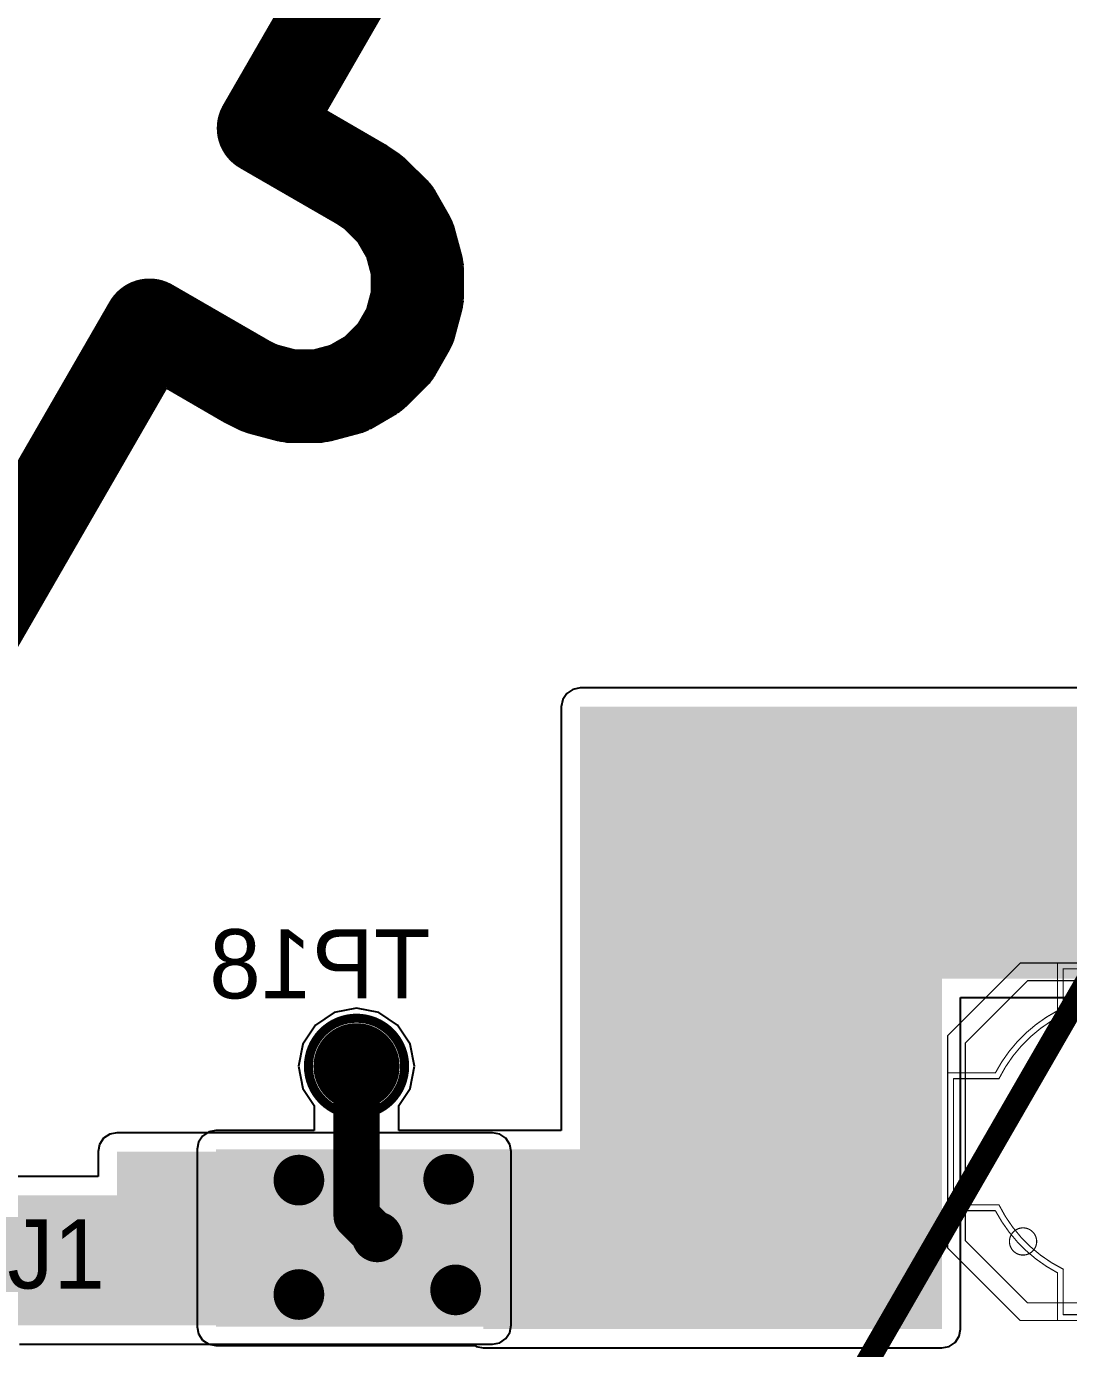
# Model space of a CAD drawing. Header units: millimetres. Extents: x 1.5 to 19.4, y 0 to 11.5.
# Drawn here: x 6.894 to 7.346, y 8.423 to 8.996 of the extents above; entities that cross this region are included whole.
import ezdxf

# ---------------------------------------------------------------- set-up
doc = ezdxf.new("R2010")
doc.units = ezdxf.units.MM
doc.header["$MEASUREMENT"] = 0
for name, color, linetype in [('BottomLayer', 5, 'Continuous'), ('BottomOverlay', 54, 'Continuous'), ('BottomSolder', 6, 'Continuous'), ('DrillDrawing', 1, 'Continuous'), ('InternalPlane1', 76, 'Continuous'), ('InternalPlane2', 16, 'Continuous'), ('KeepOutLayer', 6, 'Continuous'), ('Mechanical2', 216, 'Continuous'), ('Mechanical4', 56, 'Continuous'), ('Mechanical5', 56, 'Continuous'), ('MultiLayer', 9, 'Continuous'), ('TopLayer', 1, 'Continuous'), ('TopOverlay', 2, 'Continuous'), ('ViaHoleLayer', 16, 'Continuous')]:
    doc.layers.add(name, color=color, linetype=linetype)

# ---------------------------------------------------------------- blocks, each defined once
blk = doc.blocks.new('TP_0_9MM_B_42')
at = {"layer": 'BottomLayer', "const_width": 0.01673}
blk.add_lwpolyline([(-0.00837, 0, 1), (0.00837, 0, 1)], format="xyb", close=True, dxfattribs=at)
at = {"layer": 'BottomOverlay'}
for points, const_width in [([(0.02087, 0, 1), (-0.02087, 0, 1)], 0.00393), ([(-0.02185, 0, 1), (-0.01988, 0, 1)], 0.00197), ([(0.01988, 0, 1), (0.02185, 0, 1)], 0.00197)]:
    blk.add_lwpolyline(points, format="xyb", close=True, dxfattribs=dict(at, const_width=const_width))
at = {"layer": 'BottomSolder', "const_width": 0.0187}
blk.add_lwpolyline([(-0.00935, 0, 1), (0.00935, 0, 1)], format="xyb", close=True, dxfattribs=at)

msp = doc.modelspace()

# ---------------------------------------------------------------- linework, layer by layer
at = {"layer": 'BottomLayer'}
for p, q in [((7.01139, 8.95589), (7.17541, 9.23997)), ((7.04474, 8.93664), (7.01139, 8.95589)), ((7.04532, 8.93614), (7.04474, 8.93664)), ((7.04812, 8.93464), (7.04532, 8.93614)), ((7.05721, 8.92718), (7.04812, 8.93464)), ((7.06467, 8.91808), (7.05721, 8.92718)), ((7.07022, 8.90771), (7.06467, 8.91808)), ((7.07363, 8.89645), (7.07022, 8.90771)), ((7.07478, 8.88475), (7.07363, 8.89645)), ((7.07363, 8.87304), (7.07478, 8.88475)), ((7.07022, 8.86179), (7.07363, 8.87304)), ((7.06467, 8.85141), (7.07022, 8.86179)), ((6.42154, 7.93424), (6.95147, 8.85211)), ((6.95147, 8.85211), (6.98482, 8.83286)), ((7.05721, 8.84232), (7.06467, 8.85141)), ((7.04812, 8.83486), (7.05721, 8.84232)), ((6.98482, 8.83286), (6.98583, 8.83252)), ((7.03774, 8.82931), (7.04812, 8.83486)), ((6.98583, 8.83252), (6.99182, 8.82931)), ((6.99182, 8.82931), (7.00308, 8.8259)), ((7.02649, 8.8259), (7.03774, 8.82931)), ((7.00308, 8.8259), (7.01478, 8.82475)), ((7.01478, 8.82475), (7.02649, 8.8259)), ((7.12865, 8.70674), (7.12688, 8.7041)), ((7.1313, 8.70851), (7.12865, 8.70674)), ((7.13442, 8.70913), (7.1313, 8.70851)), ((7.95342, 8.70913), (7.13442, 8.70913)), ((7.12688, 8.7041), (7.12626, 8.70098)), ((7.12626, 8.70098), (7.12626, 8.51713)), ((7.29957, 8.43098), (7.29957, 8.57482)), ((7.29957, 8.57482), (7.61453, 8.57482)), ((7.03742, 8.57019), (7.02777, 8.56827)), ((7.04707, 8.56827), (7.03742, 8.57019)), ((7.02777, 8.56827), (7.01959, 8.56281)), ((7.05525, 8.56281), (7.04707, 8.56827)), ((7.01959, 8.56281), (7.01412, 8.55463)), ((7.06071, 8.55463), (7.05525, 8.56281)), ((7.01412, 8.55463), (7.0122, 8.54498)), ((7.06263, 8.54498), (7.06071, 8.55463)), ((7.0122, 8.54498), (7.01412, 8.53533)), ((7.06071, 8.53533), (7.06263, 8.54498)), ((7.01412, 8.53533), (7.01906, 8.52793)), ((7.05577, 8.52793), (7.06071, 8.53533)), ((7.01906, 8.52793), (7.01906, 8.51713)), ((7.05577, 8.51713), (7.05577, 8.52793)), ((6.96888, 8.5121), (6.96826, 8.50898)), ((6.97065, 8.51474), (6.96888, 8.5121)), ((6.9733, 8.51651), (6.97065, 8.51474)), ((6.97642, 8.51713), (6.9733, 8.51651)), ((7.01906, 8.51713), (6.97642, 8.51713)), ((7.12626, 8.51713), (7.05577, 8.51713)), ((6.96826, 8.50898), (6.96826, 8.43198)), ((6.96826, 8.43198), (6.96888, 8.42886)), ((6.96888, 8.42886), (6.97065, 8.42621)), ((6.97065, 8.42621), (6.9733, 8.42444)), ((7.29718, 8.42521), (7.29895, 8.42785)), ((7.29895, 8.42785), (7.29957, 8.43098)), ((6.9733, 8.42444), (6.97642, 8.42382)), ((6.97642, 8.42382), (7.08873, 8.42382)), ((7.08873, 8.42382), (7.0893, 8.42344)), ((7.0893, 8.42344), (7.09242, 8.42282)), ((7.09242, 8.42282), (7.29142, 8.42282)), ((7.29142, 8.42282), (7.29454, 8.42344)), ((7.29454, 8.42344), (7.29718, 8.42521))]:
    msp.add_line(p, q, dxfattribs=at)
at = {"layer": 'BottomLayer', "const_width": 0.02}
for points in [[(7.03742, 8.47998), (7.03742, 8.54498)], [(7.03742, 8.47998), (7.04642, 8.47098)]]:
    msp.add_lwpolyline(points, dxfattribs=at)
at = {"layer": 'BottomLayer'}
for points, const_width in [([(7.03242, 8.54498, 1), (7.04242, 8.54498, 1)], 0.01), ([(7.00842, 8.4956, 1), (7.01642, 8.4956, 1)], 0.008), ([(7.07342, 8.49598, 1), (7.08142, 8.49598, 1)], 0.008), ([(7.03242, 8.47998, 1), (7.04242, 8.47998, 1)], 0.01), ([(7.03242, 8.47998, 1), (7.04242, 8.47998, 1)], 0.01), ([(7.04142, 8.47098, 1), (7.05142, 8.47098, 1)], 0.01), ([(7.04242, 8.47098, 1), (7.05042, 8.47098, 1)], 0.008), ([(7.07642, 8.44798, 1), (7.08442, 8.44798, 1)], 0.008), ([(7.00842, 8.44598, 1), (7.01642, 8.44598, 1)], 0.008)]:
    msp.add_lwpolyline(points, format="xyb", close=True, dxfattribs=dict(at, const_width=const_width))
for points in [[(7.13442, 8.43098), (7.29142, 8.43098), (7.13442, 8.70098), (7.29142, 8.70098)], [(7.16942, 8.58298), (7.70542, 8.58298), (7.16942, 8.70098), (7.70542, 8.70098)], [(6.97642, 8.43198), (7.09642, 8.43198), (6.97642, 8.50898), (7.09642, 8.50898)], [(7.09242, 8.43098), (7.22042, 8.43098), (7.09242, 8.50898), (7.22042, 8.50898)]]:
    msp.add_solid(points, dxfattribs=at)
at = {"layer": 'DrillDrawing'}
for points, const_width in [([(7.02242, 8.4956, 1), (7.00242, 8.4956, 1)], 0.002), ([(7.08742, 8.49598, 1), (7.06742, 8.49598, 1)], 0.002), ([(7.00192, 8.4956, 1), (7.00292, 8.4956, 1)], 0.001), ([(7.02192, 8.4956, 1), (7.02292, 8.4956, 1)], 0.001), ([(7.06692, 8.49598, 1), (7.06792, 8.49598, 1)], 0.001), ([(7.08692, 8.49598, 1), (7.08792, 8.49598, 1)], 0.001), ([(7.05642, 8.47098, 1), (7.03642, 8.47098, 1)], 0.002), ([(7.03592, 8.47098, 1), (7.03692, 8.47098, 1)], 0.001), ([(7.05592, 8.47098, 1), (7.05692, 8.47098, 1)], 0.001), ([(7.02242, 8.44598, 1), (7.00242, 8.44598, 1)], 0.002), ([(7.09042, 8.44798, 1), (7.07042, 8.44798, 1)], 0.002), ([(7.06992, 8.44798, 1), (7.07092, 8.44798, 1)], 0.001), ([(7.08992, 8.44798, 1), (7.09092, 8.44798, 1)], 0.001), ([(7.00192, 8.44598, 1), (7.00292, 8.44598, 1)], 0.001), ([(7.02192, 8.44598, 1), (7.02292, 8.44598, 1)], 0.001)]:
    msp.add_lwpolyline(points, format="xyb", close=True, dxfattribs=dict(at, const_width=const_width))
at = {"layer": 'InternalPlane1'}
for p, q in [((7.02422, 8.95933), (7.34984, 9.52332)), ((7.04944, 8.94477), (7.02422, 8.95933)), ((7.04997, 8.94439), (7.04944, 8.94477)), ((7.05055, 8.94408), (7.04997, 8.94439)), ((7.05591, 8.9405), (7.05055, 8.94408)), ((7.05805, 8.93874), (7.05591, 8.9405)), ((7.05895, 8.938), (7.05805, 8.93874)), ((7.06804, 8.92892), (7.05895, 8.938)), ((7.06845, 8.92841), (7.06804, 8.92892)), ((7.06893, 8.92796), (7.06845, 8.92841)), ((7.0697, 8.92689), (7.06893, 8.92796)), ((7.07053, 8.92587), (7.0697, 8.92689)), ((7.07084, 8.92529), (7.07053, 8.92587)), ((7.07123, 8.92476), (7.07084, 8.92529)), ((7.07765, 8.91363), (7.07123, 8.92476)), ((7.07792, 8.91303), (7.07765, 8.91363)), ((7.07827, 8.91247), (7.07792, 8.91303)), ((7.07874, 8.91124), (7.07827, 8.91247)), ((7.07928, 8.91004), (7.07874, 8.91124)), ((7.07943, 8.9094), (7.07928, 8.91004)), ((7.07966, 8.90878), (7.07943, 8.9094)), ((7.08299, 8.89637), (7.07966, 8.90878)), ((7.08309, 8.89572), (7.08299, 8.89637)), ((7.08328, 8.89509), (7.08309, 8.89572)), ((7.08341, 8.89378), (7.08328, 8.89509)), ((7.08363, 8.89249), (7.08341, 8.89378)), ((7.08361, 8.89183), (7.08363, 8.89249)), ((7.08367, 8.89117), (7.08361, 8.89183)), ((7.08367, 8.87833), (7.08367, 8.89117)), ((7.07966, 8.86071), (7.08299, 8.87312)), ((7.08299, 8.87312), (7.08309, 8.87377)), ((7.08309, 8.87377), (7.08328, 8.8744)), ((7.08328, 8.8744), (7.08341, 8.87571)), ((7.08341, 8.87571), (7.08363, 8.87701)), ((7.08361, 8.87767), (7.08367, 8.87833)), ((7.08363, 8.87701), (7.08361, 8.87767)), ((7.07123, 8.84474), (7.07765, 8.85587)), ((7.07765, 8.85587), (7.07792, 8.85647)), ((7.07792, 8.85647), (7.07827, 8.85703)), ((7.07827, 8.85703), (7.07874, 8.85826)), ((7.07874, 8.85826), (7.07928, 8.85946)), ((7.07928, 8.85946), (7.07943, 8.8601)), ((7.07943, 8.8601), (7.07966, 8.86071)), ((7.07084, 8.84421), (7.07123, 8.84474)), ((6.43437, 7.93768), (6.95491, 8.83928)), ((6.95491, 8.83928), (6.98013, 8.82473)), ((7.05895, 8.8315), (7.06804, 8.84058)), ((7.06804, 8.84058), (7.06845, 8.84109)), ((7.06845, 8.84109), (7.06893, 8.84154)), ((7.06893, 8.84154), (7.0697, 8.84261)), ((7.0697, 8.84261), (7.07053, 8.84362)), ((7.07053, 8.84362), (7.07084, 8.84421)), ((7.04366, 8.82188), (7.05479, 8.8283)), ((7.05479, 8.8283), (7.05532, 8.82869)), ((7.05532, 8.82869), (7.05591, 8.829)), ((7.05591, 8.829), (7.05692, 8.82983)), ((7.05692, 8.82983), (7.05799, 8.8306)), ((7.05799, 8.8306), (7.05844, 8.83108)), ((7.05844, 8.83108), (7.05895, 8.8315)), ((6.98013, 8.82473), (6.98073, 8.82445)), ((6.98073, 8.82445), (6.98129, 8.82411)), ((6.98129, 8.82411), (6.98706, 8.82126)), ((7.0425, 8.82126), (7.04306, 8.82161)), ((7.04306, 8.82161), (7.04366, 8.82188)), ((6.98706, 8.82126), (6.98706, 8.82126)), ((6.98706, 8.82126), (6.98706, 8.82126)), ((6.98706, 8.82126), (6.98979, 8.82023)), ((6.98979, 8.82023), (6.99075, 8.81987)), ((6.99075, 8.81987), (6.99075, 8.81987)), ((6.99075, 8.81987), (6.99075, 8.81987)), ((6.99075, 8.81987), (7.00316, 8.81654)), ((7.00316, 8.81654), (7.00381, 8.81644)), ((7.00381, 8.81644), (7.00444, 8.81625)), ((7.00444, 8.81625), (7.00575, 8.81612)), ((7.00575, 8.81612), (7.00704, 8.8159)), ((7.00704, 8.8159), (7.0077, 8.81592)), ((7.0077, 8.81592), (7.00836, 8.81586)), ((7.00836, 8.81586), (7.02121, 8.81586)), ((7.02121, 8.81586), (7.02186, 8.81592)), ((7.02186, 8.81592), (7.02252, 8.8159)), ((7.02252, 8.8159), (7.02382, 8.81612)), ((7.02382, 8.81612), (7.02513, 8.81625)), ((7.02513, 8.81625), (7.02576, 8.81644)), ((7.02576, 8.81644), (7.02641, 8.81654)), ((7.02641, 8.81654), (7.03882, 8.81987)), ((7.03882, 8.81987), (7.03943, 8.8201)), ((7.03943, 8.8201), (7.04007, 8.82025)), ((7.04007, 8.82025), (7.04127, 8.82079)), ((7.04127, 8.82079), (7.0425, 8.82126))]:
    msp.add_line(p, q, dxfattribs=at)
at = {"layer": 'InternalPlane1', "const_width": 0.04}
for points in [[(6.99677, 8.95197), (7.33244, 9.53337)], [(6.99677, 8.95197), (7.03939, 8.92737)], [(7.03939, 8.92737), (7.04474, 8.92379)], [(7.04474, 8.92379), (7.05382, 8.91471)], [(7.05382, 8.91471), (7.06025, 8.90358)], [(7.06025, 8.90358), (7.06357, 8.89117)], [(7.06357, 8.87833), (7.06357, 8.89117)], [(7.06025, 8.86592), (7.06357, 8.87833)], [(6.40692, 7.93032), (6.94756, 8.86674)], [(6.94756, 8.86674), (6.99018, 8.84213)], [(7.05382, 8.85479), (7.06025, 8.86592)], [(7.04474, 8.84571), (7.05382, 8.85479)], [(6.99018, 8.84213), (6.99595, 8.83928)], [(7.03361, 8.83928), (7.04474, 8.84571)], [(6.99595, 8.83928), (7.00836, 8.83596)], [(7.00836, 8.83596), (7.02121, 8.83596)], [(7.02121, 8.83596), (7.03361, 8.83928)]]:
    msp.add_lwpolyline(points, dxfattribs=at)
at = {"layer": 'InternalPlane1'}
for points, const_width in [([(6.98677, 8.95197, 1), (7.00677, 8.95197, 1)], 0.02), ([(6.98677, 8.95197, 1), (7.00677, 8.95197, 1)], 0.02), ([(7.02939, 8.92737, 1), (7.04939, 8.92737, 1)], 0.02), ([(7.02939, 8.92737, 1), (7.04939, 8.92737, 1)], 0.02), ([(7.03474, 8.92379, 1), (7.05474, 8.92379, 1)], 0.02), ([(7.03474, 8.92379, 1), (7.05474, 8.92379, 1)], 0.02), ([(7.04382, 8.91471, 1), (7.06382, 8.91471, 1)], 0.02), ([(7.04382, 8.91471, 1), (7.06382, 8.91471, 1)], 0.02), ([(7.05025, 8.90358, 1), (7.07025, 8.90358, 1)], 0.02), ([(7.05025, 8.90358, 1), (7.07025, 8.90358, 1)], 0.02), ([(7.05357, 8.89117, 1), (7.07357, 8.89117, 1)], 0.02), ([(7.05357, 8.89117, 1), (7.07357, 8.89117, 1)], 0.02), ([(7.05357, 8.87833, 1), (7.07357, 8.87833, 1)], 0.02), ([(7.05357, 8.87833, 1), (7.07357, 8.87833, 1)], 0.02), ([(6.93756, 8.86674, 1), (6.95756, 8.86674, 1)], 0.02), ([(6.93756, 8.86674, 1), (6.95756, 8.86674, 1)], 0.02), ([(7.05025, 8.86592, 1), (7.07025, 8.86592, 1)], 0.02), ([(7.05025, 8.86592, 1), (7.07025, 8.86592, 1)], 0.02), ([(7.04382, 8.85479, 1), (7.06382, 8.85479, 1)], 0.02), ([(7.04382, 8.85479, 1), (7.06382, 8.85479, 1)], 0.02), ([(6.98018, 8.84213, 1), (7.00018, 8.84213, 1)], 0.02), ([(6.98018, 8.84213, 1), (7.00018, 8.84213, 1)], 0.02), ([(7.03474, 8.84571, 1), (7.05474, 8.84571, 1)], 0.02), ([(7.03474, 8.84571, 1), (7.05474, 8.84571, 1)], 0.02), ([(6.98595, 8.83928, 1), (7.00595, 8.83928, 1)], 0.02), ([(6.98595, 8.83928, 1), (7.00595, 8.83928, 1)], 0.02), ([(6.99836, 8.83596, 1), (7.01836, 8.83596, 1)], 0.02), ([(6.99836, 8.83596, 1), (7.01836, 8.83596, 1)], 0.02), ([(7.01121, 8.83596, 1), (7.03121, 8.83596, 1)], 0.02), ([(7.01121, 8.83596, 1), (7.03121, 8.83596, 1)], 0.02), ([(7.02361, 8.83928, 1), (7.04361, 8.83928, 1)], 0.02), ([(7.02361, 8.83928, 1), (7.04361, 8.83928, 1)], 0.02), ([(7.00692, 8.4956, 1), (7.01792, 8.4956, 1)], 0.011), ([(7.07192, 8.49598, 1), (7.08292, 8.49598, 1)], 0.011), ([(7.04092, 8.47098, 1), (7.05192, 8.47098, 1)], 0.011), ([(7.00692, 8.44598, 1), (7.01792, 8.44598, 1)], 0.011), ([(7.07492, 8.44798, 1), (7.08592, 8.44798, 1)], 0.011)]:
    msp.add_lwpolyline(points, format="xyb", close=True, dxfattribs=dict(at, const_width=const_width))
at = {"layer": 'InternalPlane2'}
for p, q in [((7.02422, 8.95933), (7.34984, 9.52332)), ((7.04944, 8.94477), (7.02422, 8.95933)), ((7.04997, 8.94439), (7.04944, 8.94477)), ((7.05055, 8.94408), (7.04997, 8.94439)), ((7.05591, 8.9405), (7.05055, 8.94408)), ((7.05805, 8.93874), (7.05591, 8.9405)), ((7.05895, 8.938), (7.05805, 8.93874)), ((7.06804, 8.92892), (7.05895, 8.938)), ((7.06845, 8.92841), (7.06804, 8.92892)), ((7.06893, 8.92796), (7.06845, 8.92841)), ((7.0697, 8.92689), (7.06893, 8.92796)), ((7.07053, 8.92587), (7.0697, 8.92689)), ((7.07084, 8.92529), (7.07053, 8.92587)), ((7.07123, 8.92476), (7.07084, 8.92529)), ((7.07765, 8.91363), (7.07123, 8.92476)), ((7.07792, 8.91303), (7.07765, 8.91363)), ((7.07827, 8.91247), (7.07792, 8.91303)), ((7.07874, 8.91124), (7.07827, 8.91247)), ((7.07928, 8.91004), (7.07874, 8.91124)), ((7.07943, 8.9094), (7.07928, 8.91004)), ((7.07966, 8.90878), (7.07943, 8.9094)), ((7.08299, 8.89637), (7.07966, 8.90878)), ((7.08309, 8.89572), (7.08299, 8.89637)), ((7.08328, 8.89509), (7.08309, 8.89572)), ((7.08341, 8.89378), (7.08328, 8.89509)), ((7.08363, 8.89249), (7.08341, 8.89378)), ((7.08361, 8.89183), (7.08363, 8.89249)), ((7.08367, 8.89117), (7.08361, 8.89183)), ((7.08367, 8.87833), (7.08367, 8.89117)), ((7.07966, 8.86071), (7.08299, 8.87312)), ((7.08299, 8.87312), (7.08309, 8.87377)), ((7.08309, 8.87377), (7.08328, 8.8744)), ((7.08328, 8.8744), (7.08341, 8.87571)), ((7.08341, 8.87571), (7.08363, 8.87701)), ((7.08361, 8.87767), (7.08367, 8.87833)), ((7.08363, 8.87701), (7.08361, 8.87767)), ((7.07123, 8.84474), (7.07765, 8.85587)), ((7.07765, 8.85587), (7.07792, 8.85647)), ((7.07792, 8.85647), (7.07827, 8.85703)), ((7.07827, 8.85703), (7.07874, 8.85826)), ((7.07874, 8.85826), (7.07928, 8.85946)), ((7.07928, 8.85946), (7.07943, 8.8601)), ((7.07943, 8.8601), (7.07966, 8.86071)), ((7.07084, 8.84421), (7.07123, 8.84474)), ((6.43437, 7.93768), (6.95491, 8.83928)), ((6.95491, 8.83928), (6.98013, 8.82473)), ((7.05895, 8.8315), (7.06804, 8.84058)), ((7.06804, 8.84058), (7.06845, 8.84109)), ((7.06845, 8.84109), (7.06893, 8.84154)), ((7.06893, 8.84154), (7.0697, 8.84261)), ((7.0697, 8.84261), (7.07053, 8.84362)), ((7.07053, 8.84362), (7.07084, 8.84421)), ((7.04366, 8.82188), (7.05479, 8.8283)), ((7.05479, 8.8283), (7.05532, 8.82869)), ((7.05532, 8.82869), (7.05591, 8.829)), ((7.05591, 8.829), (7.05692, 8.82983)), ((7.05692, 8.82983), (7.05799, 8.8306)), ((7.05799, 8.8306), (7.05844, 8.83108)), ((7.05844, 8.83108), (7.05895, 8.8315)), ((6.98013, 8.82473), (6.98073, 8.82445)), ((6.98073, 8.82445), (6.98129, 8.82411)), ((6.98129, 8.82411), (6.98706, 8.82126)), ((7.0425, 8.82126), (7.04306, 8.82161)), ((7.04306, 8.82161), (7.04366, 8.82188)), ((6.98706, 8.82126), (6.98706, 8.82126)), ((6.98706, 8.82126), (6.98706, 8.82126)), ((6.98706, 8.82126), (6.98979, 8.82023)), ((6.98979, 8.82023), (6.99075, 8.81987)), ((6.99075, 8.81987), (6.99075, 8.81987)), ((6.99075, 8.81987), (6.99075, 8.81987)), ((6.99075, 8.81987), (7.00316, 8.81654)), ((7.00316, 8.81654), (7.00381, 8.81644)), ((7.00381, 8.81644), (7.00444, 8.81625)), ((7.00444, 8.81625), (7.00575, 8.81612)), ((7.00575, 8.81612), (7.00704, 8.8159)), ((7.00704, 8.8159), (7.0077, 8.81592)), ((7.0077, 8.81592), (7.00836, 8.81586)), ((7.00836, 8.81586), (7.02121, 8.81586)), ((7.02121, 8.81586), (7.02186, 8.81592)), ((7.02186, 8.81592), (7.02252, 8.8159)), ((7.02252, 8.8159), (7.02382, 8.81612)), ((7.02382, 8.81612), (7.02513, 8.81625)), ((7.02513, 8.81625), (7.02576, 8.81644)), ((7.02576, 8.81644), (7.02641, 8.81654)), ((7.02641, 8.81654), (7.03882, 8.81987)), ((7.03882, 8.81987), (7.03943, 8.8201)), ((7.03943, 8.8201), (7.04007, 8.82025)), ((7.04007, 8.82025), (7.04127, 8.82079)), ((7.04127, 8.82079), (7.0425, 8.82126))]:
    msp.add_line(p, q, dxfattribs=at)
at = {"layer": 'InternalPlane2', "const_width": 0.04}
for points in [[(6.99677, 8.95197), (7.33244, 9.53337)], [(6.99677, 8.95197), (7.03939, 8.92737)], [(7.03939, 8.92737), (7.04474, 8.92379)], [(7.04474, 8.92379), (7.05382, 8.91471)], [(7.05382, 8.91471), (7.06025, 8.90358)], [(7.06025, 8.90358), (7.06357, 8.89117)], [(7.06357, 8.87833), (7.06357, 8.89117)], [(7.06025, 8.86592), (7.06357, 8.87833)], [(6.40692, 7.93032), (6.94756, 8.86674)], [(6.94756, 8.86674), (6.99018, 8.84213)], [(7.05382, 8.85479), (7.06025, 8.86592)], [(7.04474, 8.84571), (7.05382, 8.85479)], [(6.99018, 8.84213), (6.99595, 8.83928)], [(7.03361, 8.83928), (7.04474, 8.84571)], [(6.99595, 8.83928), (7.00836, 8.83596)], [(7.00836, 8.83596), (7.02121, 8.83596)], [(7.02121, 8.83596), (7.03361, 8.83928)]]:
    msp.add_lwpolyline(points, dxfattribs=at)
at = {"layer": 'InternalPlane2'}
for points, const_width in [([(6.98677, 8.95197, 1), (7.00677, 8.95197, 1)], 0.02), ([(6.98677, 8.95197, 1), (7.00677, 8.95197, 1)], 0.02), ([(7.02939, 8.92737, 1), (7.04939, 8.92737, 1)], 0.02), ([(7.02939, 8.92737, 1), (7.04939, 8.92737, 1)], 0.02), ([(7.03474, 8.92379, 1), (7.05474, 8.92379, 1)], 0.02), ([(7.03474, 8.92379, 1), (7.05474, 8.92379, 1)], 0.02), ([(7.04382, 8.91471, 1), (7.06382, 8.91471, 1)], 0.02), ([(7.04382, 8.91471, 1), (7.06382, 8.91471, 1)], 0.02), ([(7.05025, 8.90358, 1), (7.07025, 8.90358, 1)], 0.02), ([(7.05025, 8.90358, 1), (7.07025, 8.90358, 1)], 0.02), ([(7.05357, 8.89117, 1), (7.07357, 8.89117, 1)], 0.02), ([(7.05357, 8.89117, 1), (7.07357, 8.89117, 1)], 0.02), ([(7.05357, 8.87833, 1), (7.07357, 8.87833, 1)], 0.02), ([(7.05357, 8.87833, 1), (7.07357, 8.87833, 1)], 0.02), ([(6.93756, 8.86674, 1), (6.95756, 8.86674, 1)], 0.02), ([(6.93756, 8.86674, 1), (6.95756, 8.86674, 1)], 0.02), ([(7.05025, 8.86592, 1), (7.07025, 8.86592, 1)], 0.02), ([(7.05025, 8.86592, 1), (7.07025, 8.86592, 1)], 0.02), ([(7.04382, 8.85479, 1), (7.06382, 8.85479, 1)], 0.02), ([(7.04382, 8.85479, 1), (7.06382, 8.85479, 1)], 0.02), ([(6.98018, 8.84213, 1), (7.00018, 8.84213, 1)], 0.02), ([(6.98018, 8.84213, 1), (7.00018, 8.84213, 1)], 0.02), ([(7.03474, 8.84571, 1), (7.05474, 8.84571, 1)], 0.02), ([(7.03474, 8.84571, 1), (7.05474, 8.84571, 1)], 0.02), ([(6.98595, 8.83928, 1), (7.00595, 8.83928, 1)], 0.02), ([(6.98595, 8.83928, 1), (7.00595, 8.83928, 1)], 0.02), ([(6.99836, 8.83596, 1), (7.01836, 8.83596, 1)], 0.02), ([(6.99836, 8.83596, 1), (7.01836, 8.83596, 1)], 0.02), ([(7.01121, 8.83596, 1), (7.03121, 8.83596, 1)], 0.02), ([(7.01121, 8.83596, 1), (7.03121, 8.83596, 1)], 0.02), ([(7.02361, 8.83928, 1), (7.04361, 8.83928, 1)], 0.02), ([(7.02361, 8.83928, 1), (7.04361, 8.83928, 1)], 0.02), ([(7.00692, 8.4956, 1), (7.01792, 8.4956, 1)], 0.011), ([(7.07192, 8.49598, 1), (7.08292, 8.49598, 1)], 0.011), ([(7.04092, 8.47098, 1), (7.05192, 8.47098, 1)], 0.011), ([(7.00692, 8.44598, 1), (7.01792, 8.44598, 1)], 0.011), ([(7.07492, 8.44798, 1), (7.08592, 8.44798, 1)], 0.011)]:
    msp.add_lwpolyline(points, format="xyb", close=True, dxfattribs=dict(at, const_width=const_width))
at = {"layer": 'KeepOutLayer', "const_width": 0.005}
for points in [[(6.99677, 8.95197), (7.33244, 9.53337)], [(6.99677, 8.95197), (7.03939, 8.92737)], [(6.40692, 7.93032), (6.94756, 8.86674)], [(6.94756, 8.86674), (6.99018, 8.84213)]]:
    msp.add_lwpolyline(points, dxfattribs=at)
at = {"layer": 'KeepOutLayer', "const_width": 0.0025}
for points in [[(6.99552, 8.95197, 1), (6.99802, 8.95197, 1)], [(6.99552, 8.95197, 1), (6.99802, 8.95197, 1)], [(7.03814, 8.92737, 1), (7.04064, 8.92737, 1)], [(7.03814, 8.92737, 1), (7.04064, 8.92737, 1)], [(6.94631, 8.86674, 1), (6.94881, 8.86674, 1)], [(6.94631, 8.86674, 1), (6.94881, 8.86674, 1)], [(6.98893, 8.84213, 1), (6.99143, 8.84213, 1)], [(6.98893, 8.84213, 1), (6.99143, 8.84213, 1)]]:
    msp.add_lwpolyline(points, format="xyb", close=True, dxfattribs=at)
at = {"layer": 'KeepOutLayer', "const_width": 0.005}
msp.add_lwpolyline([(7.03939, 8.92737, -1), (6.99018, 8.84213)], format="xyb", dxfattribs=at)
at = {"layer": 'Mechanical2', "const_width": 0.01}
msp.add_lwpolyline([(7.03695, 8.03208), (7.3715, 8.61154)], dxfattribs=at)
at = {"layer": 'Mechanical4', "const_width": 0.005}
for points in [[(6.99677, 8.95197), (7.33244, 9.53337)], [(6.99677, 8.95197), (7.03939, 8.92737)], [(6.40692, 7.93032), (6.94756, 8.86674)], [(6.94756, 8.86674), (6.99018, 8.84213)]]:
    msp.add_lwpolyline(points, dxfattribs=at)
at = {"layer": 'Mechanical4', "const_width": 0.0025}
for points in [[(6.99552, 8.95197, 1), (6.99802, 8.95197, 1)], [(6.99552, 8.95197, 1), (6.99802, 8.95197, 1)], [(7.03814, 8.92737, 1), (7.04064, 8.92737, 1)], [(7.03814, 8.92737, 1), (7.04064, 8.92737, 1)], [(6.94631, 8.86674, 1), (6.94881, 8.86674, 1)], [(6.94631, 8.86674, 1), (6.94881, 8.86674, 1)], [(6.98893, 8.84213, 1), (6.99143, 8.84213, 1)], [(6.98893, 8.84213, 1), (6.99143, 8.84213, 1)]]:
    msp.add_lwpolyline(points, format="xyb", close=True, dxfattribs=at)
at = {"layer": 'Mechanical4', "const_width": 0.005}
msp.add_lwpolyline([(7.03939, 8.92737, -1), (6.99018, 8.84213)], format="xyb", dxfattribs=at)
at = {"layer": 'Mechanical5', "const_width": 0.0005}
for points in [[(7.29393, 8.5583), (7.32542, 8.5898)], [(7.32542, 8.5898), (7.41755, 8.5898)], [(7.34157, 8.56907), (7.34157, 8.5898)], [(7.3441, 8.56752), (7.3441, 8.58726)], [(7.3441, 8.58726), (7.39887, 8.58726)], [(7.3016, 8.55512), (7.3286, 8.58213)], [(7.3286, 8.58213), (7.41437, 8.58213)], [(7.29393, 8.46617), (7.29393, 8.5583)], [(7.3016, 8.46935), (7.3016, 8.55512)], [(7.29393, 8.54216), (7.31466, 8.54216)], [(7.29647, 8.53962), (7.31621, 8.53962)], [(7.29647, 8.48485), (7.29647, 8.53962)], [(7.29647, 8.48485), (7.31621, 8.48485)], [(7.29393, 8.48232), (7.31466, 8.48232)], [(7.29393, 8.46617), (7.32542, 8.43468)], [(7.3016, 8.46935), (7.3286, 8.44235)], [(7.34157, 8.43468), (7.34157, 8.45541)], [(7.3441, 8.43721), (7.3441, 8.45696)], [(7.3286, 8.44235), (7.41437, 8.44235)], [(7.3441, 8.43721), (7.39887, 8.43721)], [(7.32542, 8.43468), (7.41755, 8.43468)]]:
    msp.add_lwpolyline(points, dxfattribs=at)
at = {"layer": 'Mechanical5'}
for points, const_width in [([(7.3253, 8.5898, 1), (7.32555, 8.5898, 1)], 0.00025), ([(7.3253, 8.5898, 1), (7.32555, 8.5898, 1)], 0.00025), ([(7.34144, 8.5898, 1), (7.34169, 8.5898, 1)], 0.00025), ([(7.34398, 8.58726, 1), (7.34423, 8.58726, 1)], 0.00025), ([(7.34398, 8.58726, 1), (7.34423, 8.58726, 1)], 0.00025), ([(7.32848, 8.58213, 1), (7.32873, 8.58213, 1)], 0.00025), ([(7.32848, 8.58213, 1), (7.32873, 8.58213, 1)], 0.00025), ([(7.34144, 8.56907, 1), (7.34169, 8.56907, 1)], 0.00025), ([(7.34144, 8.56907, 1), (7.34169, 8.56907, 1)], 0.00025), ([(7.34144, 8.56907, 1), (7.34169, 8.56907, 1)], 0.00025), ([(7.34398, 8.56752, 1), (7.34423, 8.56752, 1)], 0.00025), ([(7.34398, 8.56752, 1), (7.34423, 8.56752, 1)], 0.00025), ([(7.34398, 8.56752, 1), (7.34423, 8.56752, 1)], 0.00025), ([(7.2938, 8.5583, 1), (7.29405, 8.5583, 1)], 0.00025), ([(7.2938, 8.5583, 1), (7.29405, 8.5583, 1)], 0.00025), ([(7.30147, 8.55512, 1), (7.30172, 8.55512, 1)], 0.00025), ([(7.30147, 8.55512, 1), (7.30172, 8.55512, 1)], 0.00025), ([(7.2938, 8.54216, 1), (7.29405, 8.54216, 1)], 0.00025), ([(7.31453, 8.54216, 1), (7.31478, 8.54216, 1)], 0.00025), ([(7.31453, 8.54216, 1), (7.31478, 8.54216, 1)], 0.00025), ([(7.31453, 8.54216, 1), (7.31478, 8.54216, 1)], 0.00025), ([(7.29634, 8.53962, 1), (7.29659, 8.53962, 1)], 0.00025), ([(7.29634, 8.53962, 1), (7.29659, 8.53962, 1)], 0.00025), ([(7.31608, 8.53962, 1), (7.31633, 8.53962, 1)], 0.00025), ([(7.31608, 8.53962, 1), (7.31633, 8.53962, 1)], 0.00025), ([(7.31609, 8.53962, 1), (7.31633, 8.53962, 1)], 0.00025), ([(7.29634, 8.48485, 1), (7.29659, 8.48485, 1)], 0.00025), ([(7.29634, 8.48485, 1), (7.29659, 8.48485, 1)], 0.00025), ([(7.31608, 8.48485, 1), (7.31633, 8.48485, 1)], 0.00025), ([(7.31608, 8.48485, 1), (7.31633, 8.48485, 1)], 0.00025), ([(7.31609, 8.48485, 1), (7.31633, 8.48485, 1)], 0.00025), ([(7.2938, 8.48232, 1), (7.29405, 8.48232, 1)], 0.00025), ([(7.31453, 8.48232, 1), (7.31478, 8.48232, 1)], 0.00025), ([(7.31453, 8.48232, 1), (7.31478, 8.48232, 1)], 0.00025), ([(7.31453, 8.48232, 1), (7.31478, 8.48232, 1)], 0.00025), ([(7.33256, 8.46899, 1), (7.32075, 8.46899, 1)], 0.0005), ([(7.2938, 8.46617, 1), (7.29405, 8.46617, 1)], 0.00025), ([(7.2938, 8.46617, 1), (7.29405, 8.46617, 1)], 0.00025), ([(7.30147, 8.46935, 1), (7.30172, 8.46935, 1)], 0.00025), ([(7.30147, 8.46935, 1), (7.30172, 8.46935, 1)], 0.00025), ([(7.32063, 8.46899, 1), (7.32088, 8.46899, 1)], 0.00025), ([(7.33244, 8.46899, 1), (7.33269, 8.46899, 1)], 0.00025), ([(7.34144, 8.45541, 1), (7.34169, 8.45541, 1)], 0.00025), ([(7.34144, 8.45541, 1), (7.34169, 8.45541, 1)], 0.00025), ([(7.34144, 8.45541, 1), (7.34169, 8.45541, 1)], 0.00025), ([(7.34398, 8.45696, 1), (7.34423, 8.45696, 1)], 0.00025), ([(7.34398, 8.45696, 1), (7.34423, 8.45696, 1)], 0.00025), ([(7.34398, 8.45696, 1), (7.34423, 8.45696, 1)], 0.00025), ([(7.32848, 8.44235, 1), (7.32873, 8.44235, 1)], 0.00025), ([(7.32848, 8.44235, 1), (7.32873, 8.44235, 1)], 0.00025), ([(7.34398, 8.43721, 1), (7.34423, 8.43721, 1)], 0.00025), ([(7.34398, 8.43721, 1), (7.34423, 8.43721, 1)], 0.00025), ([(7.3253, 8.43468, 1), (7.32555, 8.43468, 1)], 0.00025), ([(7.3253, 8.43468, 1), (7.32555, 8.43468, 1)], 0.00025), ([(7.34144, 8.43468, 1), (7.34169, 8.43468, 1)], 0.00025)]:
    msp.add_lwpolyline(points, format="xyb", close=True, dxfattribs=dict(at, const_width=const_width))
at = {"layer": 'Mechanical5', "const_width": 0.0005}
for points in [[(7.31466, 8.54216, -0.151645), (7.34157, 8.56907)], [(7.31466, 8.54216, -0.15153), (7.34157, 8.56907)], [(7.31621, 8.53962, -0.164312), (7.3441, 8.56752)], [(7.31621, 8.53962, -0.164168), (7.3441, 8.56752)], [(7.3441, 8.45696, -0.164312), (7.31621, 8.48485)], [(7.3441, 8.45696, -0.164168), (7.31621, 8.48485)], [(7.34157, 8.45541, -0.151645), (7.31466, 8.48232)], [(7.34157, 8.45541, -0.15153), (7.31466, 8.48232)]]:
    msp.add_lwpolyline(points, format="xyb", dxfattribs=at)
at = {"layer": 'MultiLayer', "const_width": 0.008}
for points in [[(7.00842, 8.4956, 1), (7.01642, 8.4956, 1)], [(7.07342, 8.49598, 1), (7.08142, 8.49598, 1)], [(7.04242, 8.47098, 1), (7.05042, 8.47098, 1)], [(7.07642, 8.44798, 1), (7.08442, 8.44798, 1)], [(7.00842, 8.44598, 1), (7.01642, 8.44598, 1)]]:
    msp.add_lwpolyline(points, format="xyb", close=True, dxfattribs=at)
at = {"layer": 'TopLayer'}
for p, q in [((7.01139, 8.95589), (7.17541, 9.23997)), ((7.04474, 8.93664), (7.01139, 8.95589)), ((7.04532, 8.93614), (7.04474, 8.93664)), ((7.04812, 8.93464), (7.04532, 8.93614)), ((7.05721, 8.92718), (7.04812, 8.93464)), ((7.06467, 8.91808), (7.05721, 8.92718)), ((7.07022, 8.90771), (7.06467, 8.91808)), ((7.07363, 8.89645), (7.07022, 8.90771)), ((7.07478, 8.88475), (7.07363, 8.89645)), ((7.07363, 8.87304), (7.07478, 8.88475)), ((7.07022, 8.86179), (7.07363, 8.87304)), ((7.06467, 8.85141), (7.07022, 8.86179)), ((6.42154, 7.93424), (6.95147, 8.85211)), ((6.95147, 8.85211), (6.98482, 8.83286)), ((7.05721, 8.84232), (7.06467, 8.85141)), ((7.04812, 8.83486), (7.05721, 8.84232)), ((6.98482, 8.83286), (6.98583, 8.83252)), ((7.03774, 8.82931), (7.04812, 8.83486)), ((6.98583, 8.83252), (6.99182, 8.82931)), ((6.99182, 8.82931), (7.00308, 8.8259)), ((7.02649, 8.8259), (7.03774, 8.82931)), ((7.00308, 8.8259), (7.01478, 8.82475)), ((7.01478, 8.82475), (7.02649, 8.8259)), ((6.92765, 8.51374), (6.92588, 8.5111)), ((6.9303, 8.51551), (6.92765, 8.51374)), ((6.93342, 8.51613), (6.9303, 8.51551)), ((7.09642, 8.51613), (6.93342, 8.51613)), ((7.09954, 8.51551), (7.09642, 8.51613)), ((7.10219, 8.51374), (7.09954, 8.51551)), ((7.10395, 8.5111), (7.10219, 8.51374)), ((6.92588, 8.5111), (6.92526, 8.50798)), ((6.92526, 8.50798), (6.92526, 8.49713)), ((7.10457, 8.50798), (7.10395, 8.5111)), ((7.10457, 8.43262), (7.10457, 8.50798)), ((6.92526, 8.49713), (6.83342, 8.49713)), ((7.10395, 8.4295), (7.10457, 8.43262)), ((7.09954, 8.42508), (7.10219, 8.42685)), ((7.10219, 8.42685), (7.10395, 8.4295)), ((6.89121, 8.42446), (7.07542, 8.42446)), ((7.07542, 8.42446), (7.07542, 8.42446)), ((7.07542, 8.42446), (7.09642, 8.42446)), ((7.09642, 8.42446), (7.09954, 8.42508))]:
    msp.add_line(p, q, dxfattribs=at)
at = {"layer": 'TopLayer', "const_width": 0.008}
for points in [[(7.00842, 8.4956, 1), (7.01642, 8.4956, 1)], [(7.07342, 8.49598, 1), (7.08142, 8.49598, 1)], [(7.04242, 8.47098, 1), (7.05042, 8.47098, 1)], [(7.07642, 8.44798, 1), (7.08442, 8.44798, 1)], [(7.00842, 8.44598, 1), (7.01642, 8.44598, 1)]]:
    msp.add_lwpolyline(points, format="xyb", close=True, dxfattribs=at)
at = {"layer": 'TopLayer'}
for points in [[(7.09642, 8.43262), (7.09642, 8.50798), (6.93342, 8.43262), (6.93342, 8.50798)], [(7.07542, 8.43262), (7.07542, 8.48898), (6.83342, 8.43262), (6.83342, 8.48898)]]:
    msp.add_solid(points, dxfattribs=at)
at = {"layer": 'ViaHoleLayer', "const_width": 0.004}
for points in [[(7.01042, 8.4956, 1), (7.01442, 8.4956, 1)], [(7.07542, 8.49598, 1), (7.07942, 8.49598, 1)], [(7.04442, 8.47098, 1), (7.04842, 8.47098, 1)], [(7.01042, 8.44598, 1), (7.01442, 8.44598, 1)], [(7.07842, 8.44798, 1), (7.08242, 8.44798, 1)]]:
    msp.add_lwpolyline(points, format="xyb", close=True, dxfattribs=at)

# ---------------------------------------------------------------- block references
at = {"rotation": 90}
msp.add_blockref('TP_0_9MM_B_42', (7.03742, 8.54498), dxfattribs=at)

# ---------------------------------------------------------------- texts
at = {"layer": 'BottomOverlay', "text_generation_flag": 2}
msp.add_text('TP18', height=0.03, dxfattribs=at).set_placement((7.06942, 8.57444))
at = {"layer": 'TopOverlay'}
msp.add_text('J1', height=0.03, dxfattribs=at).set_placement((6.88589, 8.44857))

doc.saveas('drawing.dxf')
